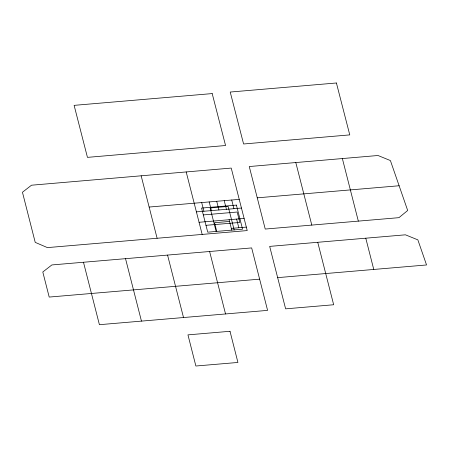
<?xml version="1.0" encoding="UTF-8"?>
<svg xmlns="http://www.w3.org/2000/svg" width="449" height="449" viewBox="0 0 449 449"><rect width="100%" height="100%" fill="white"/><g stroke="black" fill="none" stroke-linecap="round" stroke-linejoin="round"><path stroke-width="0.67" d="M295.801 162.549L249.262 166.54L265.23 229.057L398.942 217.664L407.681 210.491L390.4 160.557L377.996 155.5L295.801 162.549L311.791 225.078M141.16 175.812L149.141 207.045L239.238 199.373M257.266 197.835L399.139 185.751M196.398 211.883L241.455 208.044M203.313 214.919L237.179 212.029L239.839 222.435L205.979 225.319M199.064 222.289L244.116 218.444M229.534 221.447L214.521 222.726L216.738 231.398M231.319 228.395L246.333 227.115M157.105 238.262L247.219 230.578L231.229 168.078L31.509 185.207L22.45 192.245L35.224 242.376L47.414 247.607L157.105 238.262L149.141 207.045M83.48 262.255L251.665 247.915L267.593 310.382L99.409 324.694L83.48 262.255L51.86 264.944L42.801 271.987L49.199 297.07L259.629 279.16M277.639 277.639L426.55 264.961L417.856 239.861L405.425 234.816L269.675 246.394L285.626 308.845L333.669 304.753L317.74 242.292M358.33 221.11L342.363 158.548M231.723 200.013L233.94 208.684M236.612 219.084L238.829 227.755M234.159 229.91L228.148 206.422L210.126 207.954L216.137 231.448M224.214 200.652L226.431 209.324M229.102 219.724L231.751 230.113M216.704 201.292L218.927 209.964M209.2 201.932L211.417 210.603M201.691 202.578L203.908 211.243M202.162 234.406L186.195 171.945M183.512 317.533L167.561 255.083M365.778 238.2L373.764 269.456M209.616 251.502L225.538 313.963M125.529 258.675L141.457 321.114M212.192 93.583L74.119 105.358L87.448 157.369L225.561 145.521L212.192 93.583M336.413 82.986L230.219 92.045L243.594 143.989L349.765 134.891L336.413 82.986M236.41 205.103L201.562 208.078L207.73 232.167L242.572 229.192L236.41 205.103M230.006 331.289L187.951 334.87L195.876 366.014L237.925 362.455L230.006 331.289"/></g></svg>
